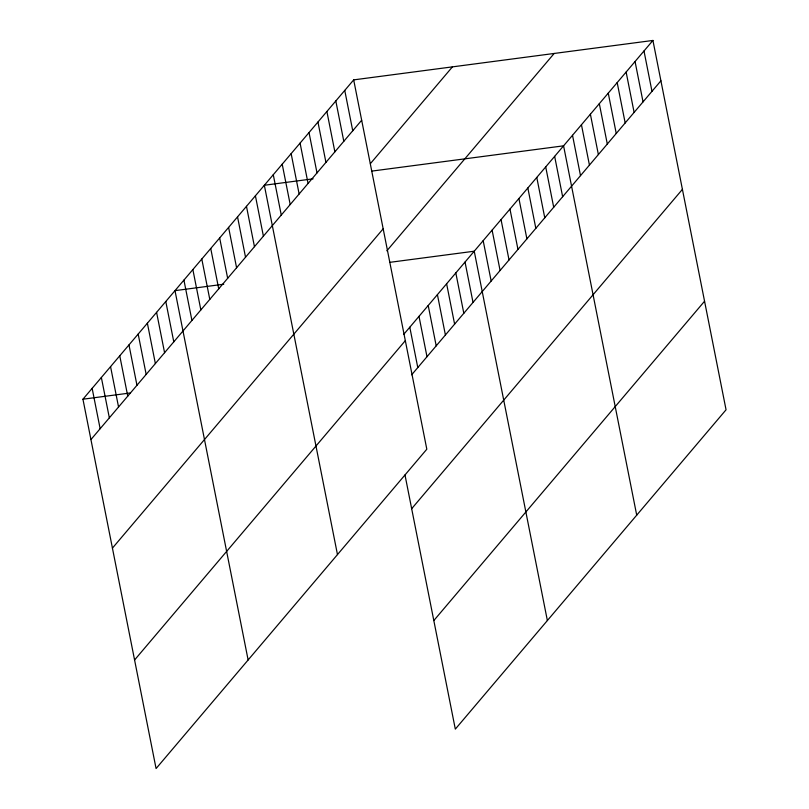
<?xml version="1.0" encoding="UTF-8"?>
<svg xmlns="http://www.w3.org/2000/svg" width="809" height="809" viewBox="0 0 809 809"><rect width="100%" height="100%" fill="white"/><g stroke="black" fill="none" stroke-linecap="round" stroke-linejoin="round"><path stroke-width="1.21" d="M353.685 79.879L426.818 449.207L156.076 768.55L82.943 399.211L353.685 79.879L652.924 40.45L726.057 409.789L455.315 729.121L404.985 474.934M90.932 439.57L361.674 120.228M370.401 163.63L452.433 66.864M112.431 548.128L383.173 228.795M386.854 250.81L554.175 53.465M403.661 334.451L652.924 40.45M134.577 659.982L405.319 340.65M411.65 374.81L660.913 80.799M411.67 508.709L682.412 189.367M433.816 620.564L704.558 301.221M313.103 178.829L264.341 185.261L337.474 554.59M371.574 171.134L563.58 145.832L636.713 515.161M223.759 284.212L174.997 290.643L248.13 659.972M390.12 262.298L474.236 251.215L547.369 620.543M82.943 399.211L130.492 392.952M643.994 50.987L651.983 91.346M635.055 61.524L643.044 101.883M626.126 72.062L634.114 112.421M617.186 82.599L625.175 122.958M608.257 93.136L616.246 133.495M599.317 103.683L607.306 144.032M590.388 114.221L598.377 154.57M581.449 124.758L589.437 165.107M572.519 135.295L580.508 175.644M554.65 156.37L562.639 196.718M545.711 166.907L553.7 207.266M536.782 177.444L544.77 217.803M527.842 187.981L535.831 228.34M518.913 198.518L526.902 238.877M509.973 209.056L517.962 249.415M501.044 219.603L509.033 259.952M492.105 230.14L500.093 270.489M483.175 240.678L491.164 281.026M465.033 262.076L473.022 302.424M455.821 272.926L463.82 313.285M446.619 283.787L454.607 324.136M437.416 294.648L445.405 334.997M428.214 305.499L436.203 345.858M419.001 316.359L426.99 356.708M409.799 327.22L417.788 367.569M344.755 90.416L352.744 130.765M335.816 100.953L343.805 141.302M326.887 111.49L334.875 151.849M317.947 122.028L325.936 162.387M309.018 132.565L317.007 172.924M300.078 143.102L308.067 183.461M291.149 153.649L299.138 193.998M282.21 164.187L290.198 204.535M273.28 174.724L281.269 215.073M255.411 195.798L263.4 236.147M246.472 206.335L254.461 246.684M237.543 216.873L245.531 257.222M228.603 227.41L236.592 267.769M219.664 237.947L227.663 278.306M210.734 248.484L218.723 288.843M201.795 259.022L209.794 299.381M192.866 269.569L200.854 309.918M183.926 280.106L191.925 320.455M165.794 301.494L173.783 341.853M156.582 312.355L164.581 352.704M147.38 323.216L155.368 363.565M138.177 334.066L146.166 374.425M128.975 344.927L136.964 385.286M119.762 355.788L127.751 396.137M110.56 366.639L118.549 406.998M101.358 377.5L109.346 417.859M92.145 388.36L100.144 428.709"/></g></svg>
